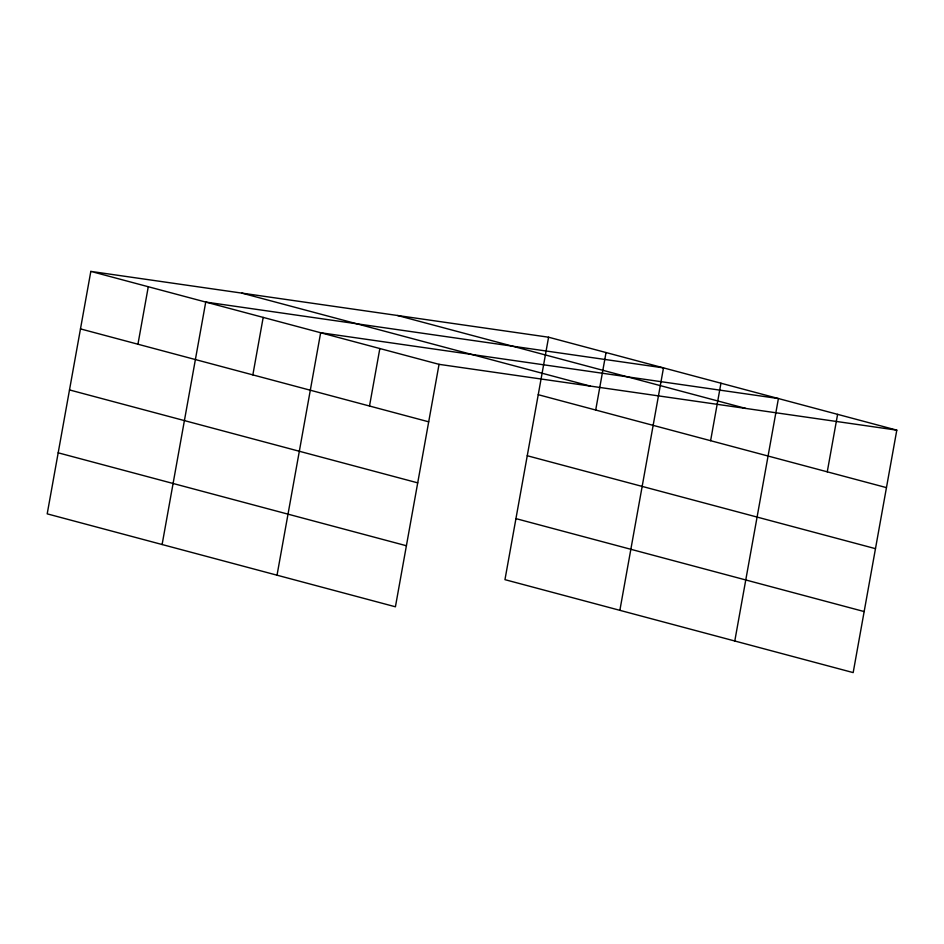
<?xml version="1.0" encoding="UTF-8"?>
<svg xmlns="http://www.w3.org/2000/svg" width="944" height="944" viewBox="0 0 944 944"><rect width="100%" height="100%" fill="white"/><g stroke="black" fill="none" stroke-linecap="round" stroke-linejoin="round"><path stroke-width="1.42" d="M90.825 271.4L47.2 513.855L395.418 606.791L439.043 364.337L90.825 271.4L548.582 337.209L896.8 430.145L853.175 672.6L504.957 579.663L548.582 337.209M137.942 344.218L148.279 286.74M162.108 544.523L205.733 302.068L663.49 367.877L619.866 610.331M252.85 374.886L263.187 317.408M277.029 575.191L320.653 332.736L778.411 398.545L734.786 641M369.505 406.014L379.842 348.537M595.699 410.026L606.036 352.549M710.608 440.695L720.945 383.217M827.263 471.823L837.599 414.345M439.043 364.337L896.8 430.145M397.518 315.497L745.736 408.422M241.888 293.124L590.106 386.049M538.245 394.698L886.451 487.623M80.476 328.89L428.694 421.815M527.259 455.74L875.477 548.665M69.502 389.931L417.72 482.856M515.943 518.622L864.161 611.559M58.186 452.813L406.404 545.75"/></g></svg>
